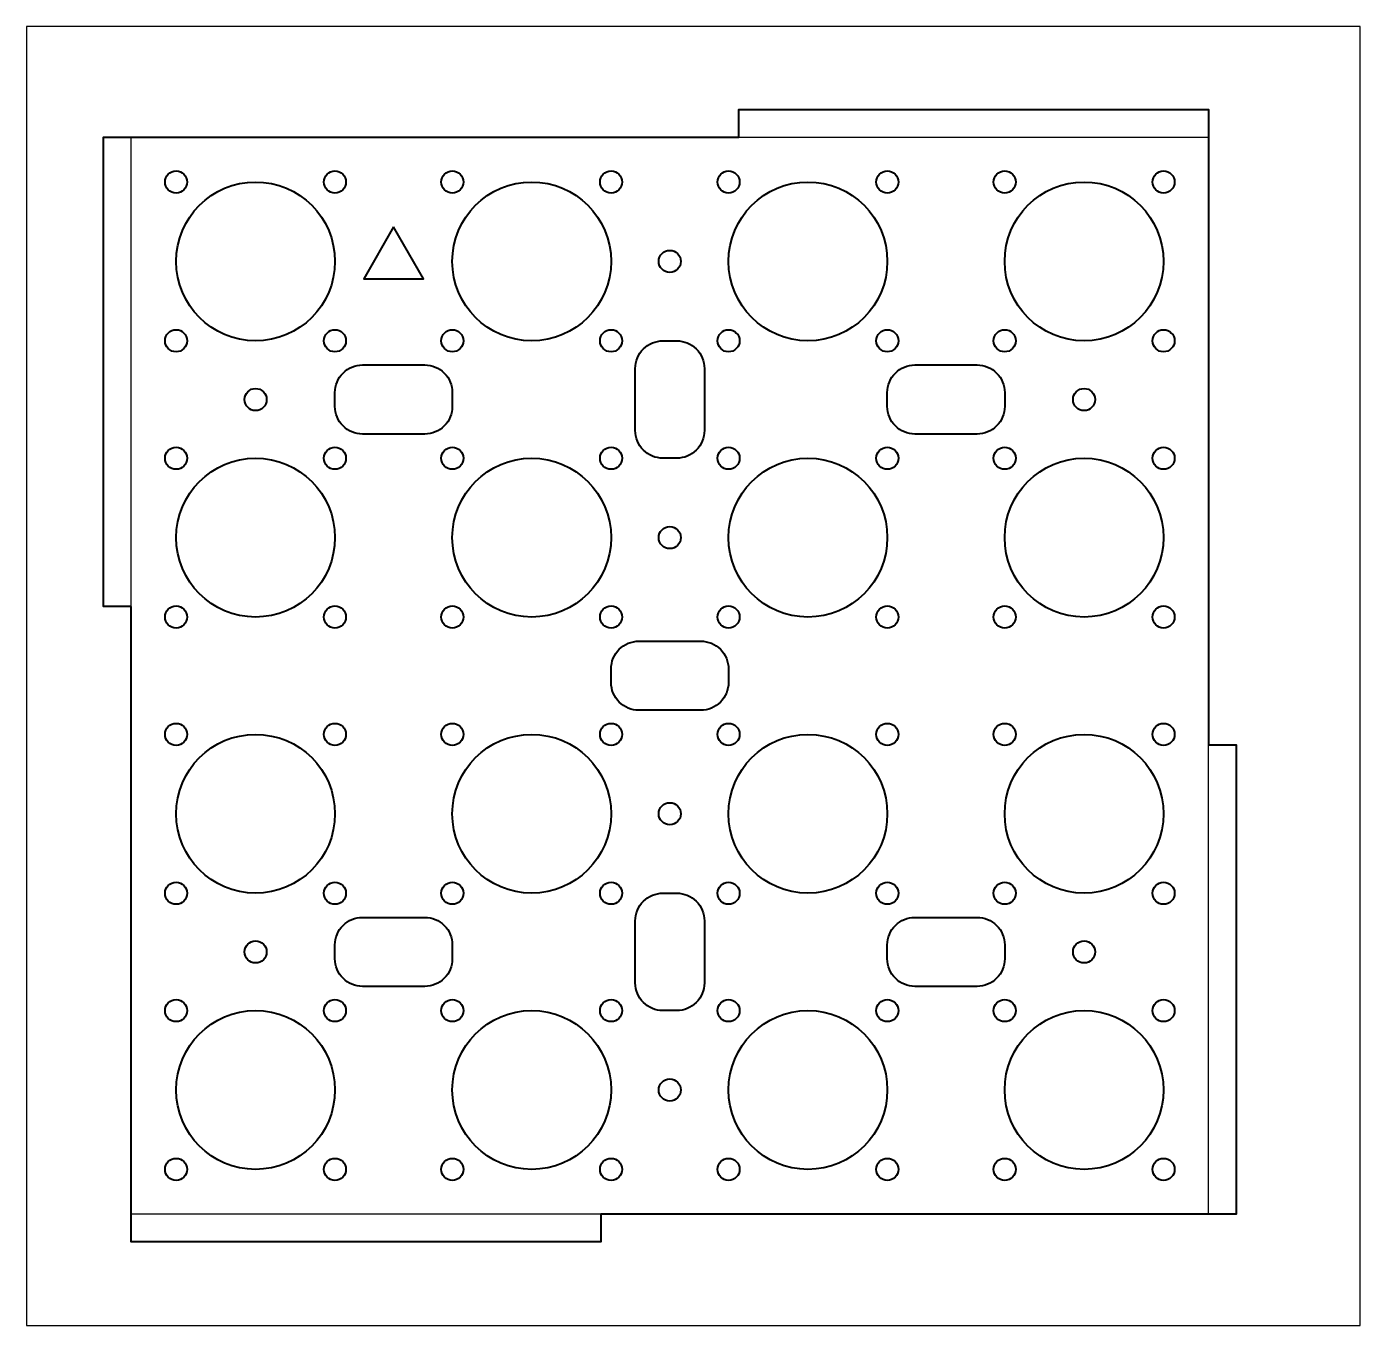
# Model space of a CAD drawing. Header units: inches. Extents: x 24 to 217, y -1 to 187.
import ezdxf

# ---------------------------------------------------------------- set-up
doc = ezdxf.new("R2010")
doc.units = ezdxf.units.IN
doc.header["$MEASUREMENT"] = 0
doc.layers.add('A-DETL-___2', color=2, linetype='Continuous')

# ---------------------------------------------------------------- blocks, each defined once
blk = doc.blocks.new('motor mount 26mm')
at = {"layer": 'A-DETL-___2', "lineweight": 40, "transparency": 33554687}
for centre, radius in [((-11.5, 11.5), 1.6), ((11.5, 11.5), 1.6), ((0, 0), 11.5), ((-11.5, -11.5), 1.6), ((11.5, -11.5), 1.6)]:
    blk.add_circle(centre, radius, dxfattribs=at)

msp = doc.modelspace()

# ---------------------------------------------------------------- linework, layer by layer
at = {"extrusion": (0, 0, -1)}
for points in [[(-217.43, 186.93), (-24.28, 186.93), (-24.28, -1.16), (-217.43, -1.16)], [(-39.43, 170.93), (-195.43, 170.93), (-195.38, 14.93), (-39.43, 14.93)]]:
    msp.add_lwpolyline(points, close=True, dxfattribs=at)
for p in [(144.15, 174.93), (119.43, 170.93), (119.43, 170.93), (35.43, 126.55), (195.43, 98.93), (195.43, 98.93), (199.43, 73.11), (39.43, 70.93), (39.43, 70.93), (131.43, 14.93), (131.43, 14.93), (104.52, 10.93)]:
    msp.add_point(p)
at = {"layer": 'A-DETL-___2', "lineweight": 40, "transparency": 33554687}
for points in [[(39.43, 102.93), (35.43, 102.93), (35.43, 170.93), (127.43, 170.93), (127.43, 174.93), (195.43, 174.93), (195.43, 82.93), (199.43, 82.93), (199.43, 14.93), (107.43, 14.93), (107.43, 10.93), (39.43, 10.93), (39.43, 102.93)], [(77.43, 157.93), (73.1, 150.43), (81.76, 150.43)]]:
    msp.add_lwpolyline(points, close=True, dxfattribs=at)
for points in [[(112.43, 128.43), (112.43, 137.43, -0.414214), (116.43, 141.43), (118.43, 141.43, -0.414214), (122.43, 137.43), (122.43, 128.43, -0.414214), (118.43, 124.43), (116.43, 124.43, -0.414214)], [(72.93, 137.93), (81.93, 137.93, -0.414214), (85.93, 133.93), (85.93, 131.93, -0.414214), (81.93, 127.93), (72.93, 127.93, -0.414214), (68.93, 131.93), (68.93, 133.93, -0.414214)], [(152.93, 137.93), (161.93, 137.93, -0.414214), (165.93, 133.93), (165.93, 131.93, -0.414214), (161.93, 127.93), (152.93, 127.93, -0.414214), (148.93, 131.93), (148.93, 133.93, -0.414214)], [(112.93, 97.93), (121.93, 97.93, -0.414214), (125.93, 93.93), (125.93, 91.93, -0.414214), (121.93, 87.93), (112.93, 87.93, -0.414214), (108.93, 91.93), (108.93, 93.93, -0.414214)], [(112.43, 48.43), (112.43, 57.43, -0.414214), (116.43, 61.43), (118.43, 61.43, -0.414214), (122.43, 57.43), (122.43, 48.43, -0.414214), (118.43, 44.43), (116.43, 44.43, -0.414214)], [(72.93, 57.93), (81.93, 57.93, -0.414214), (85.93, 53.93), (85.93, 51.93, -0.414214), (81.93, 47.93), (72.93, 47.93, -0.414214), (68.93, 51.93), (68.93, 53.93, -0.414214)], [(152.93, 57.93), (161.93, 57.93, -0.414214), (165.93, 53.93), (165.93, 51.93, -0.414214), (161.93, 47.93), (152.93, 47.93, -0.414214), (148.93, 51.93), (148.93, 53.93, -0.414214)]]:
    msp.add_lwpolyline(points, format="xyb", close=True, dxfattribs=at)
for centre in [(117.43, 152.93), (57.43, 132.93), (177.43, 132.93), (117.43, 112.93), (117.43, 72.93), (57.43, 52.93), (177.43, 52.93), (117.43, 32.93)]:
    msp.add_circle(centre, 1.6, dxfattribs=at)

# ---------------------------------------------------------------- block references
at = {"layer": 'Defpoints', "lineweight": 40, "transparency": 33554687}
for p in [(57.43, 152.93), (97.43, 152.93), (137.43, 152.93), (177.43, 152.93), (57.43, 112.93), (97.43, 112.93), (137.43, 112.93), (177.43, 112.93), (57.43, 72.93), (97.43, 72.93), (137.43, 72.93), (177.43, 72.93), (57.43, 32.93), (97.43, 32.93), (137.43, 32.93), (177.43, 32.93)]:
    msp.add_blockref('motor mount 26mm', p, dxfattribs=at)

doc.saveas('drawing.dxf')
